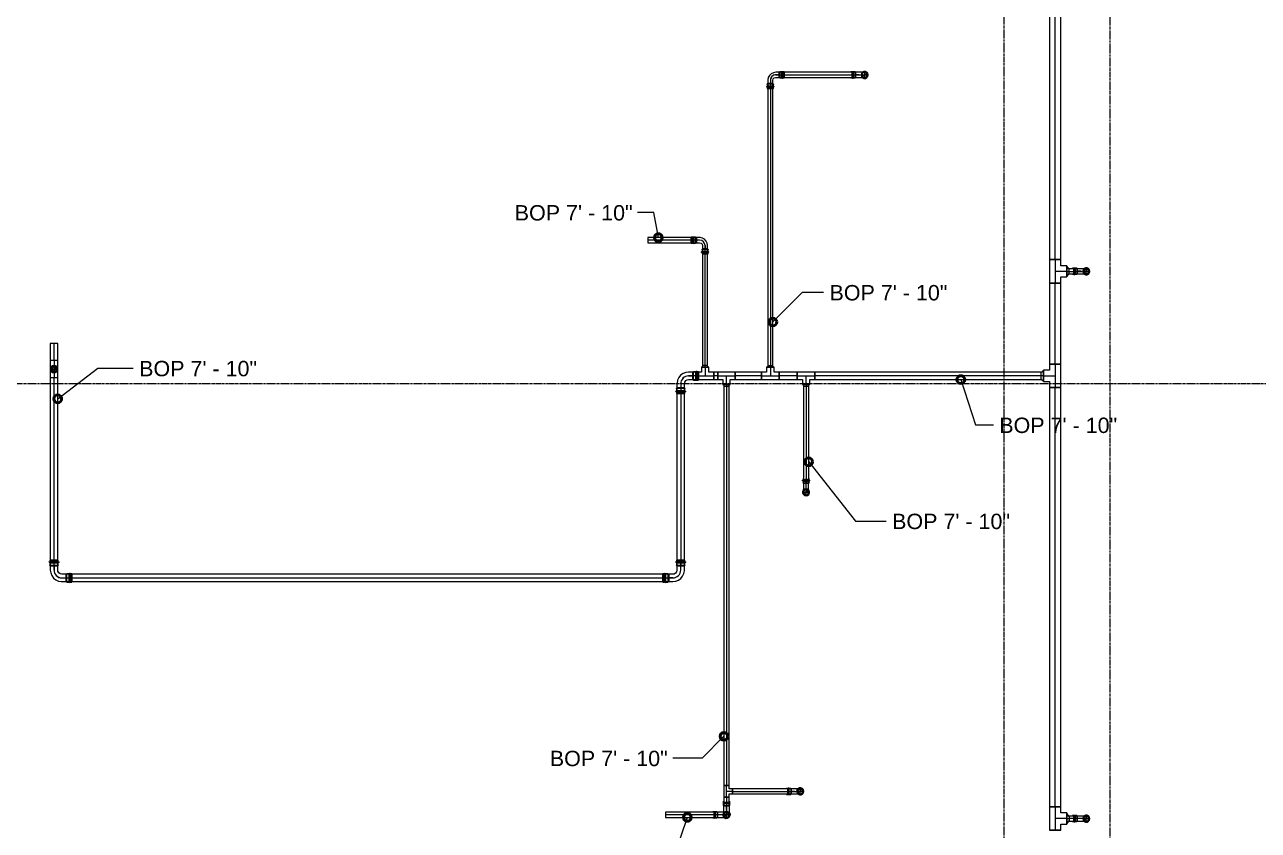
# Model space of a CAD drawing. Header units: inches. Extents: x -3648 to 241, y -496 to 1784.
# Drawn here: x -3332.7 to -3017, y 848.8 to 1054.8 of the extents above; entities that cross this region are included whole.
import ezdxf

# ---------------------------------------------------------------- set-up
doc = ezdxf.new("R2010")
doc.units = ezdxf.units.IN
doc.header["$MEASUREMENT"] = 0
doc.linetypes.add('Grid Line', pattern=[0.875, 0.5, -0.125, 0.125, -0.125])
for name, color, linetype, lineweight in [('G-ANNO-DIMS', 251, 'Continuous', 9), ('P-PIPE', 1, 'Continuous', 9), ('P-PIPE-CNTR', 1, 'Continuous', 9), ('S-GRID', 8, 'Continuous', 9)]:
    doc.layers.add(name, color=color, linetype=linetype, lineweight=lineweight)
doc.styles.add('Arial', font='arial.ttf', dxfattribs={"height": 3.934132})

# ---------------------------------------------------------------- blocks, each defined once
blk = doc.blocks.new('Victaulic-VicPress316-Elbow 90-45deg Style P568_P571 - Standard-523083-THIRD LEVEL')
at = {"layer": 'P-PIPE'}
for p, q in [((-3177.63, 1234.85), (-3177.63, 1234.85)), ((-3177.63, 1233.46), (-3177.63, 1234.85)), ((-3178.39, 1232.42), (-3178.39, 1231.96)), ((-3178.39, 1231.67), (-3178.39, 1231.33)), ((-3178.28, 1233.46), (-3178.28, 1232.52)), ((-3178.28, 1232.63), (-3178.28, 1231.33)), ((-3178.28, 1232.52), (-3177.63, 1232.52)), ((-3177.63, 1232.52), (-3178.28, 1232.52)), ((-3177.63, 1233.46), (-3177.63, 1232.52)), ((-3177.63, 1232.63), (-3177.63, 1232.63)), ((-3177.63, 1232.63), (-3177.63, 1232.63)), ((-3177.63, 1232.52), (-3176.97, 1232.52)), ((-3176.97, 1232.52), (-3177.63, 1232.52)), ((-3177.63, 1231.96), (-3177.63, 1231.96)), ((-3177.63, 1231.96), (-3177.63, 1231.96)), ((-3177.63, 1231.67), (-3177.63, 1231.67)), ((-3177.63, 1231.67), (-3177.63, 1231.67)), ((-3177.63, 1231.33), (-3177.63, 1231.33)), ((-3177.63, 1231.33), (-3177.63, 1231.33)), ((-3177.63, 1231.33), (-3177.63, 1231.33)), ((-3177.63, 1231.33), (-3177.63, 1231.33)), ((-3176.97, 1232.52), (-3176.97, 1233.46)), ((-3176.97, 1231.33), (-3176.97, 1232.63)), ((-3176.86, 1231.96), (-3176.86, 1232.42)), ((-3176.86, 1231.33), (-3176.86, 1231.67))]:
    blk.add_line(p, q, dxfattribs=at)
at = {"layer": 'P-PIPE', "flags": 128}
for points in [[(-3177.63, 1235.77), (-3178.02, 1235.67), (-3178.34, 1235.42), (-3178.52, 1235.05), (-3178.51, 1234.64), (-3178.32, 1234.27), (-3178, 1234.02), (-3177.63, 1233.94)], [(-3177.63, 1235.62), (-3177.99, 1235.53), (-3178.27, 1235.28), (-3178.39, 1234.92), (-3178.33, 1234.55), (-3178.1, 1234.25), (-3177.76, 1234.1), (-3177.63, 1234.09)], [(-3178.28, 1234.85), (-3178.28, 1234.76), (-3178.28, 1234.5), (-3178.28, 1234.09), (-3178.28, 1233.61), (-3178.28, 1233.46)], [(-3177.63, 1233.94), (-3177.23, 1234.04), (-3176.91, 1234.29), (-3176.73, 1234.66), (-3176.74, 1235.07), (-3176.93, 1235.44), (-3177.25, 1235.69), (-3177.63, 1235.77)], [(-3177.63, 1234.09), (-3177.26, 1234.18), (-3176.98, 1234.43), (-3176.86, 1234.79), (-3176.92, 1235.16), (-3177.15, 1235.46), (-3177.49, 1235.61), (-3177.63, 1235.62)], [(-3176.97, 1233.46), (-3176.97, 1233.96), (-3176.97, 1234.39), (-3176.97, 1234.7), (-3176.97, 1234.85), (-3176.97, 1234.85)], [(-3178.39, 1231.67), (-3178.51, 1231.74), (-3178.52, 1231.88), (-3178.41, 1231.96), (-3178.39, 1231.96)], [(-3178.39, 1232.42), (-3178.3, 1232.62), (-3178.28, 1232.63)], [(-3178.39, 1231.96), (-3178.3, 1231.96), (-3178.05, 1231.96), (-3177.69, 1231.96), (-3177.63, 1231.96)], [(-3177.63, 1231.96), (-3177.99, 1231.96), (-3178.27, 1231.96), (-3178.39, 1231.96), (-3178.39, 1231.96)], [(-3178.39, 1231.67), (-3178.3, 1231.67), (-3178.05, 1231.67), (-3177.69, 1231.67), (-3177.63, 1231.67)], [(-3177.63, 1231.67), (-3177.99, 1231.67), (-3178.27, 1231.67), (-3178.39, 1231.67), (-3178.39, 1231.67)], [(-3176.86, 1231.96), (-3176.95, 1231.96), (-3177.2, 1231.96), (-3177.56, 1231.96), (-3177.63, 1231.96)], [(-3177.63, 1231.96), (-3177.26, 1231.96), (-3176.98, 1231.96), (-3176.86, 1231.96), (-3176.86, 1231.96)], [(-3176.86, 1231.67), (-3176.95, 1231.67), (-3177.2, 1231.67), (-3177.56, 1231.67), (-3177.63, 1231.67)], [(-3177.63, 1231.67), (-3177.26, 1231.67), (-3176.98, 1231.67), (-3176.86, 1231.67), (-3176.86, 1231.67)], [(-3176.97, 1232.63), (-3176.86, 1232.44), (-3176.86, 1232.42)], [(-3176.86, 1231.96), (-3176.74, 1231.9), (-3176.73, 1231.76), (-3176.84, 1231.67), (-3176.86, 1231.67)]]:
    blk.add_lwpolyline(points, dxfattribs=at)
at = {"layer": 'P-PIPE'}
for radius, start, end in [(0.766, 90, 270), (0.766, 90, 270), (0.766, 90, 270), (0.658, 90, 270), (0.657, 90, 270), (0.658, 90, 180), (0.658, 180, 270), (0.767, 270, 90), (0.767, 270, 90), (0.767, 270, 90), (0.658, 270, 90), (0.658, 270, 90), (0.658, 0, 90), (0.658, 270, 0)]:
    blk.add_arc((-3177.63, 1234.85), radius, start, end, dxfattribs=at)
blk = doc.blocks.new('Victaulic-VicPress316-Elbow 90-45deg Style P568_P571 - Standard-V1-THIRD LEVEL')
at = {"layer": 'P-PIPE'}
for p, q in [((-0.77, 3.52), (-0.77, 3.18)), ((0.77, 3.52), (-0.77, 3.52)), ((-0.77, 3.52), (0.77, 3.52)), ((-0.77, 3.18), (0.77, 3.18)), ((0.77, 3.18), (-0.77, 3.18)), ((-0.66, 3.52), (-0.66, 2.22)), ((-0.66, 3.52), (0.66, 3.52)), ((0.66, 3.52), (-0.66, 3.52)), ((0.66, 2.22), (0.66, 3.52)), ((0.77, 3.18), (0.77, 3.52)), ((-3.18, 0.77), (-3.52, 0.77)), ((-3.52, 0.77), (-3.52, -0.77)), ((-3.52, -0.77), (-3.52, 0.77)), ((-2.22, 0.66), (-3.52, 0.66)), ((-3.52, -0.66), (-3.52, 0.66)), ((-3.52, 0.66), (-3.52, -0.66)), ((-3.18, -0.77), (-3.18, 0.77)), ((-3.18, 0.77), (-3.18, -0.77)), ((-2.44, 0.77), (-2.89, 0.77)), ((-2.89, -0.77), (-2.89, 0.77)), ((-2.89, 0.77), (-2.89, -0.77)), ((-1.39, 0.66), (-2.33, 0.66)), ((-2.33, 0), (-2.33, 0.66)), ((-2.33, 0.66), (-2.33, 0)), ((-2.22, -0.66), (-2.22, 0.66)), ((-2.22, 0.66), (-2.22, -0.66)), ((-0.77, 2.89), (-0.77, 2.44)), ((-0.77, 2.89), (0.77, 2.89)), ((0.77, 2.89), (-0.77, 2.89)), ((-0.66, 2.33), (-0.66, 1.39)), ((0, 2.33), (-0.66, 2.33)), ((-0.66, 2.33), (0, 2.33)), ((-0.66, 2.22), (0.66, 2.22)), ((0.66, 2.22), (-0.66, 2.22)), ((0, 2.33), (0.66, 2.33)), ((0.66, 2.33), (0, 2.33)), ((0, 1.39), (0, 2.33)), ((0.66, 1.39), (0.66, 2.33)), ((0.77, 2.44), (0.77, 2.89)), ((-3.52, -0.66), (-2.22, -0.66)), ((-3.52, -0.77), (-3.18, -0.77)), ((-2.89, -0.77), (-2.44, -0.77)), ((-2.33, 0), (-2.33, -0.66)), ((-2.33, -0.66), (-2.33, 0)), ((-1.39, 0), (-2.33, 0)), ((-2.33, -0.66), (-1.39, -0.66))]:
    blk.add_line(p, q, dxfattribs=at)
at = {"layer": 'P-PIPE', "flags": 128}
for points in [[(-0.77, 2.89), (-0.89, 2.96), (-0.9, 3.1), (-0.79, 3.18), (-0.77, 3.18)], [(0.77, 3.18), (0.67, 3.18), (0.42, 3.18), (0.07, 3.18), (-0.3, 3.18), (-0.6, 3.18), (-0.75, 3.18), (-0.77, 3.18)], [(-0.77, 3.18), (-0.67, 3.18), (-0.42, 3.18), (-0.07, 3.18), (0.3, 3.18), (0.6, 3.18), (0.75, 3.18), (0.77, 3.18)], [(0.77, 3.18), (0.89, 3.11), (0.9, 2.98), (0.79, 2.89), (0.77, 2.89)], [(-3.18, 0.77), (-3.11, 0.89), (-2.98, 0.9), (-2.89, 0.79), (-2.89, 0.77)], [(-3.18, 0.77), (-3.18, 0.67), (-3.18, 0.42), (-3.18, 0.07), (-3.18, -0.3), (-3.18, -0.6), (-3.18, -0.75), (-3.18, -0.77)], [(-3.18, -0.77), (-3.18, -0.67), (-3.18, -0.42), (-3.18, -0.07), (-3.18, 0.3), (-3.18, 0.6), (-3.18, 0.75), (-3.18, 0.77)], [(-2.89, -0.77), (-2.89, -0.67), (-2.89, -0.42), (-2.89, -0.07), (-2.89, 0.3), (-2.89, 0.6), (-2.89, 0.75), (-2.89, 0.77)], [(-2.89, 0.77), (-2.89, 0.67), (-2.89, 0.42), (-2.89, 0.07), (-2.89, -0.3), (-2.89, -0.6), (-2.89, -0.75), (-2.89, -0.77)], [(-2.44, 0.77), (-2.24, 0.68), (-2.22, 0.66)], [(-0.66, 1.39), (-0.75, 1.04), (-1, 0.77), (-1.35, 0.66), (-1.39, 0.66)], [(-1.39, -0.66), (-0.78, -0.56), (-0.23, -0.29), (0.22, 0.13), (0.53, 0.67), (0.65, 1.27), (0.66, 1.39)], [(-0.77, 2.89), (-0.67, 2.89), (-0.42, 2.89), (-0.07, 2.89), (0.3, 2.89), (0.6, 2.89), (0.75, 2.89), (0.77, 2.89)], [(0.77, 2.89), (0.67, 2.89), (0.42, 2.89), (0.07, 2.89), (-0.3, 2.89), (-0.6, 2.89), (-0.75, 2.89), (-0.77, 2.89)], [(-0.66, 2.22), (-0.77, 2.41), (-0.77, 2.44)], [(0.77, 2.44), (0.68, 2.24), (0.66, 2.22)], [(-2.89, -0.77), (-2.96, -0.89), (-3.1, -0.9), (-3.18, -0.79), (-3.18, -0.77)], [(-2.22, -0.66), (-2.41, -0.77), (-2.44, -0.77)]]:
    blk.add_lwpolyline(points, dxfattribs=at)
at = {"layer": 'P-PIPE'}
blk.add_arc((-1.39, 1.39), 1.39, 270, 0, dxfattribs=at)
blk = doc.blocks.new('Victaulic-VicPress316-Elbow 90-45deg Style P568_P571 - Standard-V2-THIRD LEVEL')
at = {"layer": 'P-PIPE'}
for p, q in [((-3203.05, 732.49), (-3203.05, 732.49)), ((-3203.05, 732.49), (-3203.05, 731.1)), ((-3203.81, 730.05), (-3203.81, 729.6)), ((-3203.7, 731.1), (-3203.7, 730.16)), ((-3203.7, 730.27), (-3203.7, 728.97)), ((-3203.05, 730.16), (-3203.7, 730.16)), ((-3203.7, 730.16), (-3203.05, 730.16)), ((-3203.05, 731.1), (-3203.05, 730.16)), ((-3203.05, 730.27), (-3203.05, 730.27)), ((-3203.05, 730.27), (-3203.05, 730.27)), ((-3202.39, 730.16), (-3203.05, 730.16)), ((-3203.05, 730.16), (-3202.39, 730.16)), ((-3203.05, 729.6), (-3203.05, 729.6)), ((-3203.05, 729.6), (-3203.05, 729.6)), ((-3202.39, 730.16), (-3202.39, 731.1)), ((-3202.39, 728.97), (-3202.39, 730.27)), ((-3202.28, 729.6), (-3202.28, 730.05)), ((-3203.81, 729.31), (-3203.81, 728.97)), ((-3203.05, 729.31), (-3203.05, 729.31)), ((-3203.05, 729.31), (-3203.05, 729.31)), ((-3203.05, 728.97), (-3203.05, 728.97)), ((-3203.05, 728.97), (-3203.05, 728.97)), ((-3203.05, 728.97), (-3203.05, 728.97)), ((-3203.05, 728.97), (-3203.05, 728.97)), ((-3202.28, 728.97), (-3202.28, 729.31))]:
    blk.add_line(p, q, dxfattribs=at)
at = {"layer": 'P-PIPE', "flags": 128}
for points in [[(-3203.05, 733.4), (-3203.45, 733.31), (-3203.76, 733.05), (-3203.94, 732.68), (-3203.93, 732.27), (-3203.75, 731.91), (-3203.42, 731.66), (-3203.05, 731.58)], [(-3203.05, 733.26), (-3203.41, 733.16), (-3203.69, 732.91), (-3203.81, 732.56), (-3203.75, 732.19), (-3203.52, 731.89), (-3203.18, 731.74), (-3203.05, 731.72)], [(-3203.7, 732.49), (-3203.7, 732.4), (-3203.7, 732.13), (-3203.7, 731.73), (-3203.7, 731.24), (-3203.7, 731.1)], [(-3203.05, 731.58), (-3202.65, 731.67), (-3202.33, 731.93), (-3202.15, 732.3), (-3202.16, 732.71), (-3202.35, 733.07), (-3202.67, 733.32), (-3203.05, 733.4)], [(-3203.05, 731.72), (-3202.68, 731.82), (-3202.41, 732.07), (-3202.28, 732.42), (-3202.34, 732.79), (-3202.57, 733.09), (-3202.91, 733.24), (-3203.05, 733.26)], [(-3202.39, 731.1), (-3202.39, 731.6), (-3202.39, 732.03), (-3202.39, 732.34), (-3202.39, 732.48), (-3202.39, 732.49)], [(-3203.81, 729.31), (-3203.93, 729.38), (-3203.94, 729.51), (-3203.83, 729.6), (-3203.81, 729.6)], [(-3203.81, 730.05), (-3203.72, 730.25), (-3203.7, 730.27)], [(-3203.81, 729.6), (-3203.72, 729.6), (-3203.47, 729.6), (-3203.11, 729.6), (-3203.05, 729.6)], [(-3203.05, 729.6), (-3203.41, 729.6), (-3203.69, 729.6), (-3203.81, 729.6), (-3203.81, 729.6)], [(-3202.28, 729.6), (-3202.37, 729.6), (-3202.62, 729.6), (-3202.98, 729.6), (-3203.05, 729.6)], [(-3203.05, 729.6), (-3202.68, 729.6), (-3202.41, 729.6), (-3202.28, 729.6), (-3202.28, 729.6)], [(-3202.39, 730.27), (-3202.28, 730.08), (-3202.28, 730.05)], [(-3202.28, 729.6), (-3202.16, 729.53), (-3202.15, 729.39), (-3202.26, 729.31), (-3202.28, 729.31)], [(-3203.81, 729.31), (-3203.72, 729.31), (-3203.47, 729.31), (-3203.11, 729.31), (-3203.05, 729.31)], [(-3203.05, 729.31), (-3203.41, 729.31), (-3203.69, 729.31), (-3203.81, 729.31), (-3203.81, 729.31)], [(-3202.28, 729.31), (-3202.37, 729.31), (-3202.62, 729.31), (-3202.98, 729.31), (-3203.05, 729.31)], [(-3203.05, 729.31), (-3202.68, 729.31), (-3202.41, 729.31), (-3202.28, 729.31), (-3202.28, 729.31)]]:
    blk.add_lwpolyline(points, dxfattribs=at)
at = {"layer": 'P-PIPE'}
for radius, start, end in [(0.767, 90, 270), (0.767, 90, 270), (0.767, 90, 270), (0.658, 90, 270), (0.658, 90, 270), (0.658, 90, 180), (0.658, 180, 270), (0.766, 270, 90), (0.766, 270, 90), (0.766, 270, 90), (0.658, 270, 90), (0.657, 270, 90), (0.658, 0, 90), (0.658, 270, 0)]:
    blk.add_arc((-3203.05, 732.49), radius, start, end, dxfattribs=at)
blk = doc.blocks.new('Victaulic-VicPress316-Elbow 90-45deg Style P568_P571 - Standard-1125944-THIRD LEVEL')
at = {"layer": 'P-PIPE'}
for p, q in [((-1.06, 4.55), (-1.06, 4.17)), ((1.06, 4.55), (-1.06, 4.55)), ((-1.06, 4.55), (1.06, 4.55)), ((-1.06, 4.17), (1.06, 4.17)), ((1.06, 4.17), (-1.06, 4.17)), ((-1.06, 3.85), (-1.06, 3.29)), ((-1.06, 3.85), (1.06, 3.85)), ((1.06, 3.85), (-1.06, 3.85)), ((-0.95, 4.55), (-0.95, 3.07)), ((-0.95, 4.55), (0.95, 4.55)), ((0.95, 4.55), (-0.95, 4.55)), ((-0.95, 3.18), (-0.95, 2.02)), ((0, 3.18), (-0.95, 3.18)), ((-0.95, 3.18), (0, 3.18)), ((0, 3.18), (0.95, 3.18)), ((0.95, 3.18), (0, 3.18)), ((0, 2.02), (0, 3.18)), ((0.95, 3.07), (0.95, 4.55)), ((0.95, 2.02), (0.95, 3.18)), ((1.06, 4.17), (1.06, 4.55)), ((1.06, 3.29), (1.06, 3.85)), ((-4.17, 1.06), (-4.55, 1.06)), ((-4.55, 1.06), (-4.55, -1.06)), ((-4.55, -1.06), (-4.55, 1.06)), ((-3.07, 0.95), (-4.55, 0.95)), ((-4.55, -0.95), (-4.55, 0.95)), ((-4.55, 0.95), (-4.55, -0.95)), ((-4.17, -1.06), (-4.17, 1.06)), ((-4.17, 1.06), (-4.17, -1.06)), ((-3.29, 1.06), (-3.85, 1.06)), ((-3.85, -1.06), (-3.85, 1.06)), ((-3.85, 1.06), (-3.85, -1.06)), ((-2.02, 0.95), (-3.18, 0.95)), ((-3.18, 0), (-3.18, 0.95)), ((-3.18, 0.95), (-3.18, 0)), ((-3.07, -0.95), (-3.07, 0.95)), ((-3.07, 0.95), (-3.07, -0.95)), ((-0.95, 3.07), (0.95, 3.07)), ((0.95, 3.07), (-0.95, 3.07)), ((-4.55, -0.95), (-3.07, -0.95)), ((-4.55, -1.06), (-4.17, -1.06)), ((-3.85, -1.06), (-3.29, -1.06)), ((-3.18, 0), (-3.18, -0.95)), ((-3.18, -0.95), (-3.18, 0)), ((-2.02, 0), (-3.18, 0)), ((-3.18, -0.95), (-2.02, -0.95))]:
    blk.add_line(p, q, dxfattribs=at)
at = {"layer": 'P-PIPE', "flags": 128}
for points in [[(-1.06, 3.85), (-1.2, 3.92), (-1.21, 4.08), (-1.08, 4.17), (-1.06, 4.17)], [(1.06, 4.17), (0.97, 4.17), (0.71, 4.17), (0.32, 4.17), (-0.12, 4.17), (-0.54, 4.17), (-0.86, 4.17), (-1.04, 4.17), (-1.06, 4.17)], [(-1.06, 4.17), (-0.97, 4.17), (-0.71, 4.17), (-0.32, 4.17), (0.12, 4.17), (0.54, 4.17), (0.86, 4.17), (1.04, 4.17), (1.06, 4.17)], [(-1.06, 3.85), (-0.97, 3.85), (-0.71, 3.85), (-0.32, 3.85), (0.12, 3.85), (0.54, 3.85), (0.86, 3.85), (1.04, 3.85), (1.06, 3.85)], [(1.06, 3.85), (0.97, 3.85), (0.71, 3.85), (0.32, 3.85), (-0.12, 3.85), (-0.54, 3.85), (-0.86, 3.85), (-1.04, 3.85), (-1.06, 3.85)], [(-0.95, 3.07), (-1.06, 3.26), (-1.06, 3.29)], [(1.06, 3.29), (0.97, 3.09), (0.95, 3.07)], [(1.06, 4.17), (1.2, 4.1), (1.21, 3.94), (1.08, 3.85), (1.06, 3.85)], [(-4.17, 1.06), (-4.1, 1.2), (-3.94, 1.21), (-3.85, 1.08), (-3.85, 1.06)], [(-4.17, 1.06), (-4.17, 0.97), (-4.17, 0.71), (-4.17, 0.32), (-4.17, -0.12), (-4.17, -0.54), (-4.17, -0.86), (-4.17, -1.04), (-4.17, -1.06)], [(-4.17, -1.06), (-4.17, -0.97), (-4.17, -0.71), (-4.17, -0.32), (-4.17, 0.12), (-4.17, 0.54), (-4.17, 0.86), (-4.17, 1.04), (-4.17, 1.06)], [(-3.85, -1.06), (-3.85, -0.97), (-3.85, -0.71), (-3.85, -0.32), (-3.85, 0.12), (-3.85, 0.54), (-3.85, 0.86), (-3.85, 1.04), (-3.85, 1.06)], [(-3.85, 1.06), (-3.85, 0.97), (-3.85, 0.71), (-3.85, 0.32), (-3.85, -0.12), (-3.85, -0.54), (-3.85, -0.86), (-3.85, -1.04), (-3.85, -1.06)], [(-3.29, 1.06), (-3.09, 0.97), (-3.07, 0.95)], [(-0.95, 2.02), (-1.04, 1.58), (-1.3, 1.22), (-1.69, 1), (-2.02, 0.95)], [(-2.02, -0.95), (-1.28, -0.86), (-0.59, -0.58), (0.02, -0.15), (0.49, 0.43), (0.81, 1.1), (0.94, 1.83), (0.95, 2.02)], [(-3.85, -1.06), (-3.92, -1.2), (-4.08, -1.21), (-4.17, -1.08), (-4.17, -1.06)], [(-3.07, -0.95), (-3.26, -1.06), (-3.29, -1.06)]]:
    blk.add_lwpolyline(points, dxfattribs=at)
at = {"layer": 'P-PIPE'}
blk.add_arc((-2.02, 2.02), 2.02, 270, 0, dxfattribs=at)
blk = doc.blocks.new('Transition - Generic - Plumbing-CW-1022941-THIRD LEVEL')
at = {"layer": 'P-PIPE'}
for radius, start, end in [(0.8125, 0, 180), (0.8125, 180, 0), (0.5625, 0, 180), (0.5625, 180, 0)]:
    blk.add_arc((-2759.501061, 1029.409433), radius, start, end, dxfattribs=at)

msp = doc.modelspace()

# ---------------------------------------------------------------- linework, layer by layer
at = {"layer": 'G-ANNO-DIMS'}
for p, q in [((-3171.68, 1006.81), (-3175.83, 1006.81)), ((-3170.52, 1000.37), (-3171.68, 1006.81)), ((-3141.22, 978.78), (-3133.63, 986.37)), ((-3133.63, 986.37), (-3128.23, 986.37)), ((-3324.24, 959.14), (-3313.99, 966.96)), ((-3313.99, 966.96), (-3304.91, 966.96)), ((-3093.12, 964.05), (-3089.39, 952.45)), ((-3089.39, 952.45), (-3084.78, 952.45)), ((-3132.06, 943.01), (-3120.11, 927.87)), ((-3120.11, 927.87), (-3112.21, 927.87)), ((-3153.74, 872.8), (-3159.31, 867.23)), ((-3159.31, 867.23), (-3166.85, 867.23)), ((-3163.12, 852.05), (-3167.07, 840.54))]:
    msp.add_line(p, q, dxfattribs=at)
at = {"layer": 'G-ANNO-DIMS', "lineweight": 50}
for centre in [(-3170.52, 1000.37), (-3141.22, 978.78), (-3093.12, 964.05), (-3324.24, 959.14), (-3132.06, 943.01), (-3153.74, 872.8), (-3163.12, 852.05)]:
    msp.add_circle(centre, 1, dxfattribs=at)
at = {"layer": 'P-PIPE'}
for p, q in [((-3070.43, 1096.75), (-3070.43, 994.73)), ((-3067.56, 994.73), (-3067.56, 1096.75)), ((-3120.05, 1042.66), (-3139.54, 1042.66)), ((-3139.54, 1041.34), (-3139.54, 1042.66)), ((-3120.05, 1041.34), (-3120.05, 1042.66)), ((-3142.53, 1039.67), (-3142.53, 967.65)), ((-3142.53, 1039.67), (-3141.22, 1039.67)), ((-3141.22, 967.65), (-3141.22, 1039.67)), ((-3139.54, 1041.34), (-3120.05, 1041.34)), ((-3160.9, 1000.37), (-3173.22, 1000.37)), ((-3173.22, 1000.37), (-3173.22, 999.05)), ((-3173.22, 999.05), (-3160.9, 999.05)), ((-3160.9, 1000.37), (-3160.9, 999.05)), ((-3159.22, 997.38), (-3159.22, 967.65)), ((-3157.91, 997.38), (-3159.22, 997.38)), ((-3157.91, 967.65), (-3157.91, 997.38)), ((-3067.56, 994.73), (-3070.43, 994.73)), ((-3070.43, 994.73), (-3070.43, 988.75)), ((-3067.56, 994.73), (-3070.43, 994.73)), ((-3070.43, 994.73), (-3067.56, 994.73)), ((-3067.56, 993.18), (-3067.56, 994.73)), ((-3066.01, 993.18), (-3067.56, 993.18)), ((-3066.01, 993.18), (-3066.01, 990.31)), ((-3066.01, 990.31), (-3066.01, 993.18)), ((-3065.35, 992.31), (-3066.01, 993.06)), ((-3063.33, 992.4), (-3065.35, 992.4)), ((-3065.35, 991.09), (-3065.35, 992.4)), ((-3063.33, 991.09), (-3063.33, 992.4)), ((-3067.56, 988.75), (-3070.43, 988.75)), ((-3070.43, 988.75), (-3067.56, 988.75)), ((-3070.43, 988.75), (-3070.43, 967.99)), ((-3067.56, 988.75), (-3070.43, 988.75)), ((-3067.56, 988.75), (-3067.56, 990.31)), ((-3067.56, 990.31), (-3066.01, 990.31)), ((-3067.56, 967.99), (-3067.56, 988.75)), ((-3066.01, 990.43), (-3065.35, 991.18)), ((-3065.35, 991.09), (-3063.33, 991.09)), ((-3326.14, 973.31), (-3326.14, 968.95)), ((-3324.24, 973.31), (-3326.14, 973.31)), ((-3324.24, 968.95), (-3324.24, 973.31)), ((-3324.24, 968.95), (-3326.14, 968.95)), ((-3326.14, 968.95), (-3326.14, 964.47)), ((-3324.24, 964.47), (-3324.24, 968.95)), ((-3159.52, 967.24), (-3159.52, 965.95)), ((-3159.52, 967.24), (-3157.62, 967.24)), ((-3157.62, 967.24), (-3159.52, 967.24)), ((-3159.13, 967.65), (-3159.38, 967.24)), ((-3157.91, 967.65), (-3159.22, 967.65)), ((-3157.75, 967.24), (-3158, 967.65)), ((-3157.62, 965.95), (-3157.62, 967.24)), ((-3142.82, 967.24), (-3142.82, 965.95)), ((-3142.82, 967.24), (-3140.92, 967.24)), ((-3140.92, 967.24), (-3142.82, 967.24)), ((-3142.44, 967.65), (-3142.69, 967.24)), ((-3142.53, 967.65), (-3141.22, 967.65)), ((-3141.06, 967.24), (-3141.31, 967.65)), ((-3140.92, 965.95), (-3140.92, 967.24)), ((-3071.99, 966.31), (-3072.65, 965.81)), ((-3070.43, 966.44), (-3071.99, 966.44)), ((-3071.99, 966.44), (-3071.99, 963.56)), ((-3071.99, 963.56), (-3071.99, 966.44)), ((-3067.56, 967.99), (-3070.43, 967.99)), ((-3070.43, 967.99), (-3070.43, 966.44)), ((-3070.43, 967.99), (-3067.56, 967.99)), ((-3067.56, 967.99), (-3070.43, 967.99)), ((-3067.56, 962.01), (-3067.56, 967.99)), ((-3326.14, 964.47), (-3326.14, 916.49)), ((-3324.24, 964.47), (-3326.14, 964.47)), ((-3324.24, 916.49), (-3324.24, 964.47)), ((-3160.81, 965.95), (-3161.63, 965.95)), ((-3161.63, 965.95), (-3161.63, 964.05)), ((-3161.63, 964.05), (-3160.81, 964.05)), ((-3159.52, 965.95), (-3160.81, 965.95)), ((-3160.81, 965.95), (-3160.81, 964.05)), ((-3160.81, 964.05), (-3160.81, 965.95)), ((-3160.81, 965.95), (-3160.81, 964.05)), ((-3160.81, 964.05), (-3156.32, 964.05)), ((-3156.32, 965.95), (-3157.62, 965.95)), ((-3156.32, 965.95), (-3156.32, 964.05)), ((-3156.32, 964.05), (-3156.32, 965.95)), ((-3155.33, 965.95), (-3156.32, 965.95)), ((-3156.32, 965.95), (-3156.32, 964.05)), ((-3156.32, 964.05), (-3155.33, 964.05)), ((-3150.84, 965.95), (-3155.33, 965.95)), ((-3155.33, 964.05), (-3155.33, 965.95)), ((-3155.33, 965.95), (-3155.33, 964.05)), ((-3155.33, 965.95), (-3155.33, 964.05)), ((-3155.33, 964.05), (-3154.04, 964.05)), ((-3154.04, 964.05), (-3154.04, 962.76)), ((-3152.14, 964.05), (-3150.84, 964.05)), ((-3152.14, 962.76), (-3152.14, 964.05)), ((-3150.84, 964.05), (-3150.84, 965.95)), ((-3150.84, 965.95), (-3150.84, 964.05)), ((-3144.12, 965.95), (-3150.84, 965.95)), ((-3150.84, 965.95), (-3150.84, 964.05)), ((-3150.84, 964.05), (-3144.12, 964.05)), ((-3144.12, 965.95), (-3144.12, 964.05)), ((-3142.82, 965.95), (-3144.12, 965.95)), ((-3144.12, 965.95), (-3144.12, 964.05)), ((-3144.12, 964.05), (-3144.12, 965.95)), ((-3144.12, 964.05), (-3139.63, 964.05)), ((-3139.63, 965.95), (-3140.92, 965.95)), ((-3139.63, 965.95), (-3139.63, 964.05)), ((-3139.63, 964.05), (-3139.63, 965.95)), ((-3134.97, 965.95), (-3139.63, 965.95)), ((-3139.63, 965.95), (-3139.63, 964.05)), ((-3139.63, 964.05), (-3134.97, 964.05)), ((-3134.97, 965.95), (-3134.97, 964.05)), ((-3130.48, 965.95), (-3134.97, 965.95)), ((-3134.97, 964.05), (-3134.97, 965.95)), ((-3134.97, 965.95), (-3134.97, 964.05)), ((-3134.97, 964.05), (-3133.67, 964.05)), ((-3133.67, 964.05), (-3133.67, 962.76)), ((-3131.77, 964.05), (-3130.48, 964.05)), ((-3131.77, 962.76), (-3131.77, 964.05)), ((-3130.48, 964.05), (-3130.48, 965.95)), ((-3130.48, 965.95), (-3130.48, 964.05)), ((-3072.65, 965.95), (-3130.48, 965.95)), ((-3130.48, 965.95), (-3130.48, 964.05)), ((-3130.48, 964.05), (-3072.65, 964.05)), ((-3072.65, 965.95), (-3072.65, 964.05)), ((-3072.65, 964.19), (-3071.99, 963.69)), ((-3071.99, 963.56), (-3070.43, 963.56)), ((-3070.43, 963.56), (-3070.43, 962.01)), ((-3165.76, 961.82), (-3165.76, 916.49)), ((-3165.76, 961.82), (-3163.86, 961.82)), ((-3163.86, 916.49), (-3163.86, 961.82)), ((-3154.04, 962.76), (-3152.14, 962.76)), ((-3152.14, 962.76), (-3154.04, 962.76)), ((-3153.9, 962.76), (-3153.65, 962.35)), ((-3153.74, 962.35), (-3153.74, 860.21)), ((-3153.74, 962.35), (-3152.43, 962.35)), ((-3152.52, 962.35), (-3152.27, 962.76)), ((-3152.43, 860.21), (-3152.43, 962.35)), ((-3133.67, 962.76), (-3131.77, 962.76)), ((-3131.77, 962.76), (-3133.67, 962.76)), ((-3133.53, 962.76), (-3133.28, 962.35)), ((-3133.38, 962.35), (-3133.38, 937.54)), ((-3133.38, 962.35), (-3132.06, 962.35)), ((-3132.16, 962.35), (-3131.91, 962.76)), ((-3132.06, 937.54), (-3132.06, 962.35)), ((-3070.43, 962.01), (-3067.56, 962.01)), ((-3067.56, 962.01), (-3070.43, 962.01)), ((-3070.43, 962.01), (-3070.43, 854.73)), ((-3067.56, 962.01), (-3070.43, 962.01)), ((-3067.56, 854.73), (-3067.56, 962.01)), ((-3133.38, 937.54), (-3132.06, 937.54)), ((-3324.24, 916.49), (-3326.14, 916.49)), ((-3165.76, 916.49), (-3163.86, 916.49)), ((-3167.99, 914.26), (-3322.01, 914.26)), ((-3322.01, 912.36), (-3322.01, 914.26)), ((-3167.99, 912.36), (-3167.99, 914.26)), ((-3322.01, 912.36), (-3167.99, 912.36)), ((-3153.74, 860.21), (-3153.74, 857.21)), ((-3152.43, 860.21), (-3153.74, 860.21)), ((-3153.74, 860.21), (-3152.43, 860.21)), ((-3153.74, 860.21), (-3152.43, 860.21)), ((-3152.43, 859.37), (-3152.43, 860.21)), ((-3151.59, 859.37), (-3152.43, 859.37)), ((-3136.55, 859.37), (-3151.59, 859.37)), ((-3151.59, 858.05), (-3151.59, 859.37)), ((-3151.59, 858.05), (-3151.59, 859.37)), ((-3151.59, 859.37), (-3151.59, 858.05)), ((-3136.55, 858.05), (-3136.55, 859.37)), ((-3153.74, 857.21), (-3153.74, 855.04)), ((-3153.74, 857.21), (-3152.43, 857.21)), ((-3152.43, 857.21), (-3153.74, 857.21)), ((-3153.74, 857.21), (-3152.43, 857.21)), ((-3152.43, 857.21), (-3152.43, 858.05)), ((-3152.43, 858.05), (-3151.59, 858.05)), ((-3152.43, 855.04), (-3152.43, 857.21)), ((-3151.59, 858.05), (-3136.55, 858.05)), ((-3155.42, 853.37), (-3168.72, 853.37)), ((-3168.72, 853.37), (-3168.72, 852.05)), ((-3155.42, 853.37), (-3155.42, 852.05)), ((-3153.74, 855.04), (-3152.43, 855.04)), ((-3067.56, 854.73), (-3070.43, 854.73)), ((-3070.43, 854.73), (-3070.43, 848.75)), ((-3067.56, 854.73), (-3070.43, 854.73)), ((-3070.43, 854.73), (-3067.56, 854.73)), ((-3067.56, 853.18), (-3067.56, 854.73)), ((-3066.01, 853.18), (-3067.56, 853.18)), ((-3066.01, 853.18), (-3066.01, 850.31)), ((-3066.01, 850.31), (-3066.01, 853.18)), ((-3065.35, 852.31), (-3066.01, 853.06)), ((-3168.72, 852.05), (-3155.42, 852.05)), ((-3067.56, 848.75), (-3067.56, 850.31)), ((-3067.56, 850.31), (-3066.01, 850.31)), ((-3066.01, 850.43), (-3065.35, 851.18)), ((-3063.33, 852.4), (-3065.35, 852.4)), ((-3065.35, 852.4), (-3065.35, 851.09)), ((-3065.35, 851.09), (-3063.33, 851.09)), ((-3063.33, 852.4), (-3063.33, 851.09)), ((-3067.56, 848.75), (-3070.43, 848.75)), ((-3070.43, 848.75), (-3067.56, 848.75))]:
    msp.add_line(p, q, dxfattribs=at)
for centre, radius, start, end in [((-3117.72, 1042), 0.658, 0, 180), ((-3117.72, 1042), 0.658, 180, 0), ((-3117.72, 1041.67), 0.329, 90, 270), ((-3117.72, 1042.33), 0.329, 270, 90), ((-3061, 991.74), 0.657, 0, 180), ((-3061, 991.74), 0.658, 180, 0), ((-3061, 991.41), 0.329, 90, 270), ((-3061, 992.07), 0.329, 270, 90), ((-3325.19, 966.71), 0.951, 90, 270), ((-3325.19, 966.71), 0.658, 0, 180), ((-3325.19, 966.71), 0.658, 180, 0), ((-3325.19, 966.38), 0.329, 90, 270), ((-3325.19, 966.71), 0.951, 270, 90), ((-3325.19, 967.04), 0.329, 270, 90), ((-3132.72, 935.21), 0.658, 0, 180), ((-3132.72, 935.21), 0.658, 180, 0), ((-3132.72, 934.88), 0.329, 90, 270), ((-3132.72, 935.54), 0.329, 270, 90), ((-3134.22, 858.71), 0.658, 0, 180), ((-3134.22, 859.04), 0.329, 270, 90), ((-3134.22, 858.71), 0.658, 180, 0), ((-3134.22, 858.38), 0.329, 90, 270), ((-3153.09, 852.71), 0.658, 0, 180), ((-3153.09, 852.71), 0.658, 180, 0), ((-3153.09, 852.38), 0.329, 90, 270), ((-3153.09, 853.04), 0.329, 270, 90), ((-3061, 851.74), 0.658, 0, 180), ((-3061, 851.74), 0.657, 180, 0), ((-3061, 851.41), 0.329, 90, 270), ((-3061, 852.07), 0.329, 270, 90)]:
    msp.add_arc(centre, radius, start, end, dxfattribs=at)
at = {"layer": 'P-PIPE-CNTR'}
for p, q in [((-3069, 994.73), (-3069, 1096.75)), ((-3069, 994.73), (-3069, 1096.75)), ((-3139.54, 1042), (-3140.48, 1042)), ((-3139.54, 1042), (-3120.05, 1042)), ((-3139.54, 1042), (-3120.05, 1042)), ((-3120.05, 1042), (-3119.12, 1042)), ((-3119.12, 1042), (-3117.72, 1042)), ((-3118.72, 1042), (-3116.72, 1042)), ((-3117.72, 1041), (-3117.72, 1043)), ((-3141.87, 1040.61), (-3141.87, 1039.67)), ((-3141.87, 1040.61), (-3141.87, 1038.48)), ((-3141.87, 1039.67), (-3141.87, 967.65)), ((-3141.87, 1039.67), (-3141.87, 967.65)), ((-3160.9, 999.71), (-3173.22, 999.71)), ((-3160.9, 999.71), (-3173.22, 999.71)), ((-3159.96, 999.71), (-3162.09, 999.71)), ((-3159.96, 999.71), (-3160.9, 999.71)), ((-3158.57, 997.38), (-3158.57, 998.32)), ((-3158.57, 967.65), (-3158.57, 997.38)), ((-3158.57, 967.65), (-3158.57, 997.38)), ((-3069, 994.73), (-3069, 988.75)), ((-3066.01, 991.74), (-3069, 991.74)), ((-3066.01, 991.74), (-3065.35, 991.74)), ((-3065.35, 991.74), (-3063.33, 991.74)), ((-3065.35, 991.74), (-3063.33, 991.74)), ((-3063.33, 991.74), (-3062.39, 991.74)), ((-3062.39, 991.74), (-3061, 991.74)), ((-3062, 991.74), (-3060, 991.74)), ((-3061, 990.74), (-3061, 992.74)), ((-3069, 967.99), (-3069, 988.75)), ((-3069, 967.99), (-3069, 988.75)), ((-3325.19, 968.95), (-3325.19, 973.31)), ((-3325.19, 968.95), (-3325.19, 973.31)), ((-3326.19, 966.71), (-3324.19, 966.71)), ((-3325.19, 968.95), (-3325.19, 964.47)), ((-3325.19, 965.71), (-3325.19, 967.71)), ((-3158.57, 967.24), (-3158.57, 967.65)), ((-3158.57, 967.24), (-3158.57, 965)), ((-3141.87, 967.24), (-3141.87, 967.65)), ((-3141.87, 967.24), (-3141.87, 965)), ((-3069, 967.99), (-3069, 962.01)), ((-3325.19, 916.49), (-3325.19, 964.47)), ((-3325.19, 916.49), (-3325.19, 964.47)), ((-3164.81, 962.98), (-3164.81, 961.82)), ((-3164.81, 962.98), (-3164.81, 960.45)), ((-3161.63, 965), (-3162.8, 965)), ((-3160.81, 965), (-3161.63, 965)), ((-3160.81, 965), (-3161.63, 965)), ((-3160.81, 965), (-3156.32, 965)), ((-3155.33, 965), (-3156.32, 965)), ((-3155.33, 965), (-3156.32, 965)), ((-3155.33, 965), (-3150.84, 965)), ((-3153.09, 962.76), (-3153.09, 965)), ((-3144.12, 965), (-3150.84, 965)), ((-3144.12, 965), (-3150.84, 965)), ((-3144.12, 965), (-3139.63, 965)), ((-3134.97, 965), (-3139.63, 965)), ((-3134.97, 965), (-3139.63, 965)), ((-3134.97, 965), (-3130.48, 965)), ((-3132.72, 962.76), (-3132.72, 965)), ((-3072.65, 965), (-3130.48, 965)), ((-3072.65, 965), (-3130.48, 965)), ((-3071.99, 965), (-3072.65, 965)), ((-3071.99, 965), (-3069, 965)), ((-3164.81, 961.82), (-3164.81, 916.49)), ((-3164.81, 961.82), (-3164.81, 916.49)), ((-3153.09, 962.76), (-3153.09, 962.35)), ((-3153.09, 962.35), (-3153.09, 860.21)), ((-3153.09, 962.35), (-3153.09, 860.21)), ((-3132.72, 962.76), (-3132.72, 962.35)), ((-3132.72, 962.35), (-3132.72, 937.54)), ((-3132.72, 962.35), (-3132.72, 937.54)), ((-3069, 854.73), (-3069, 962.01)), ((-3069, 854.73), (-3069, 962.01)), ((-3132.72, 936.6), (-3132.72, 938.73)), ((-3133.72, 935.21), (-3131.72, 935.21)), ((-3132.72, 936.6), (-3132.72, 937.54)), ((-3132.72, 935.21), (-3132.72, 936.6)), ((-3132.72, 934.21), (-3132.72, 936.21)), ((-3325.19, 916.49), (-3325.19, 915.33)), ((-3164.81, 915.33), (-3164.81, 917.86)), ((-3164.81, 915.33), (-3164.81, 916.49)), ((-3323.18, 913.31), (-3322.01, 913.31)), ((-3323.18, 913.31), (-3320.64, 913.31)), ((-3322.01, 913.31), (-3167.99, 913.31)), ((-3322.01, 913.31), (-3167.99, 913.31)), ((-3167.99, 913.31), (-3166.83, 913.31)), ((-3153.09, 857.21), (-3153.09, 860.21)), ((-3134.22, 857.71), (-3134.22, 859.71)), ((-3151.59, 858.71), (-3153.09, 858.71)), ((-3153.09, 857.21), (-3153.09, 855.04)), ((-3153.09, 857.21), (-3153.09, 855.04)), ((-3151.59, 858.71), (-3136.55, 858.71)), ((-3151.59, 858.71), (-3136.55, 858.71)), ((-3136.55, 858.71), (-3135.62, 858.71)), ((-3135.62, 858.71), (-3134.22, 858.71)), ((-3135.22, 858.71), (-3133.22, 858.71)), ((-3155.42, 852.71), (-3168.72, 852.71)), ((-3155.42, 852.71), (-3168.72, 852.71)), ((-3154.48, 852.71), (-3156.61, 852.71)), ((-3154.48, 852.71), (-3155.42, 852.71)), ((-3153.09, 852.71), (-3154.48, 852.71)), ((-3154.09, 852.71), (-3152.09, 852.71)), ((-3153.09, 855.04), (-3153.09, 854.1)), ((-3153.09, 854.1), (-3153.09, 852.71)), ((-3153.09, 851.71), (-3153.09, 853.71)), ((-3069, 854.73), (-3069, 848.75)), ((-3061, 850.74), (-3061, 852.74)), ((-3066.01, 851.74), (-3069, 851.74)), ((-3066.01, 851.74), (-3065.35, 851.74)), ((-3063.33, 851.74), (-3065.35, 851.74)), ((-3063.33, 851.74), (-3065.35, 851.74)), ((-3062.39, 851.74), (-3064.52, 851.74)), ((-3062.39, 851.74), (-3063.33, 851.74)), ((-3061, 851.74), (-3062.39, 851.74)), ((-3062, 851.74), (-3060, 851.74))]:
    msp.add_line(p, q, dxfattribs=at)
for centre, radius, start, end in [((-3140.48, 1040.61), 1.39, 90, 180), ((-3159.96, 998.32), 1.39, 0, 90), ((-3162.8, 962.98), 2.02, 90, 180), ((-3323.18, 915.33), 2.02, 180, 270), ((-3166.83, 915.33), 2.02, 270, 0)]:
    msp.add_arc(centre, radius, start, end, dxfattribs=at)
at = {"layer": 'S-GRID', "linetype": 'Grid Line'}
for p, q in [((-3082, -484.26), (-3082, 1771.74)), ((-3055, 1771.74), (-3055, -484.26)), ((228, 963), (-3635.68, 963))]:
    msp.add_line(p, q, dxfattribs=at)

# ---------------------------------------------------------------- block references
at = {"layer": 'P-PIPE'}
for name, p, rotation in [('Victaulic-VicPress316-Elbow 90-45deg Style P568_P571 - Standard-V1-THIRD LEVEL', (-3141.87, 1042), 180), ('Victaulic-VicPress316-Elbow 90-45deg Style P568_P571 - Standard-523083-THIRD LEVEL', (-4352.58, -2135.63), 270), ('Victaulic-VicPress316-Elbow 90-45deg Style P568_P571 - Standard-V1-THIRD LEVEL', (-3158.57, 999.71), 90), ('Victaulic-VicPress316-Elbow 90-45deg Style P568_P571 - Standard-523083-THIRD LEVEL', (-4295.85, -2185.88), 270), ('Victaulic-VicPress316-Elbow 90-45deg Style P568_P571 - Standard-1125944-THIRD LEVEL', (-3164.81, 965), 180), ('Victaulic-VicPress316-Elbow 90-45deg Style P568_P571 - Standard-V2-THIRD LEVEL', (-6335.77, 1667.7), 180), ('Victaulic-VicPress316-Elbow 90-45deg Style P568_P571 - Standard-1125944-THIRD LEVEL', (-3325.19, 913.31), 270), ('Victaulic-VicPress316-Elbow 90-45deg Style P568_P571 - Standard-523083-THIRD LEVEL', (-4369.08, -2318.92), 270), ('Victaulic-VicPress316-Elbow 90-45deg Style P568_P571 - Standard-V2-THIRD LEVEL', (-3885.58, -2350.34), 270), ('Victaulic-VicPress316-Elbow 90-45deg Style P568_P571 - Standard-V2-THIRD LEVEL', (-3793.49, -2351.3), 270)]:
    msp.add_blockref(name, p, dxfattribs=dict(at, rotation=rotation))
for name, p in [('Transition - Generic - Plumbing-CW-1022941-THIRD LEVEL', (-565.69, -62.7)), ('Victaulic-VicPress316-Elbow 90-45deg Style P568_P571 - Standard-1125944-THIRD LEVEL', (-3164.81, 913.31))]:
    msp.add_blockref(name, p, dxfattribs=at)
at = {"layer": 'P-PIPE', "extrusion": (0, 0, -1), "rotation": 180}
msp.add_blockref('Victaulic-VicPress316-Elbow 90-45deg Style P568_P571 - Standard-523083-THIRD LEVEL', (-24.54, 2087.56), dxfattribs=at)

# ---------------------------------------------------------------- texts
at = {"layer": 'G-ANNO-DIMS', "char_height": 3.9341, "width": 35.952, "attachment_point": 1, "line_spacing_factor": 0.938532, "style": 'Arial'}
for insert in [(-3207.29, 1008.68), (-3126.73, 988.24), (-3303.41, 968.83), (-3083.28, 954.32), (-3110.71, 929.74), (-3198.31, 869.1)]:
    msp.add_mtext('BOP 7\' - 10"', dxfattribs=dict(at, insert=insert))

doc.saveas('drawing.dxf')
